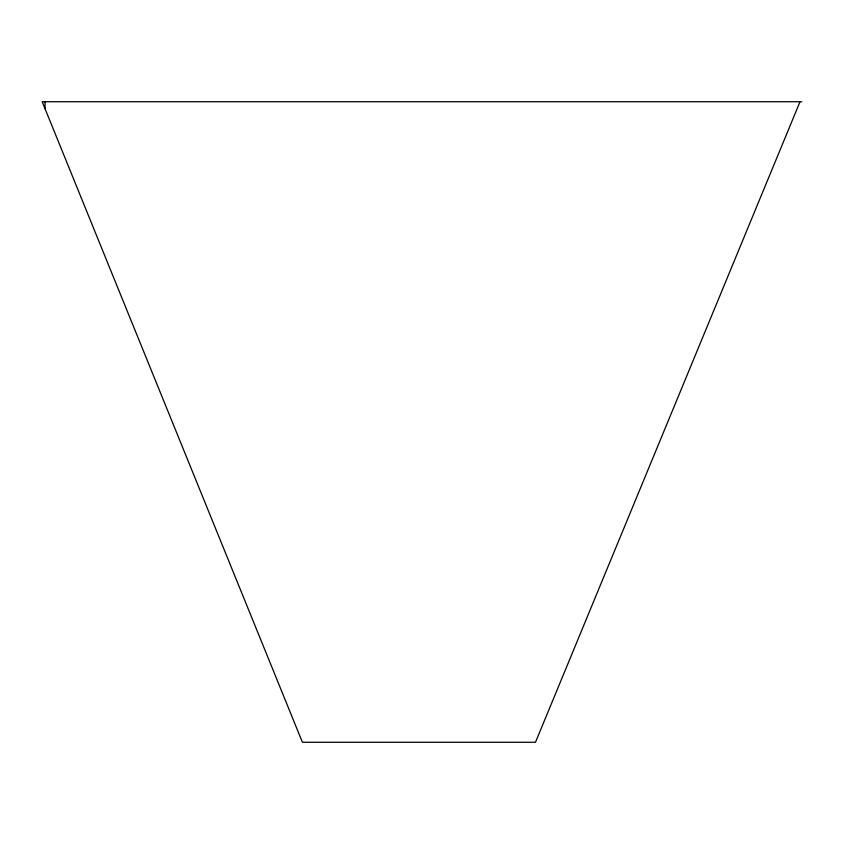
<?xml version="1.0" encoding="UTF-8"?>
<svg xmlns="http://www.w3.org/2000/svg" width="844" height="844" viewBox="0 0 844 844"><rect width="100%" height="100%" fill="white"/><g stroke="black" fill="none" stroke-linecap="round" stroke-linejoin="round"><path stroke-width="1.27" d="M800.006 101.734L535.497 742.266L302.405 742.266L42.2 101.734L801.8 101.734M45.038 101.734L45.038 108.728"/></g></svg>
